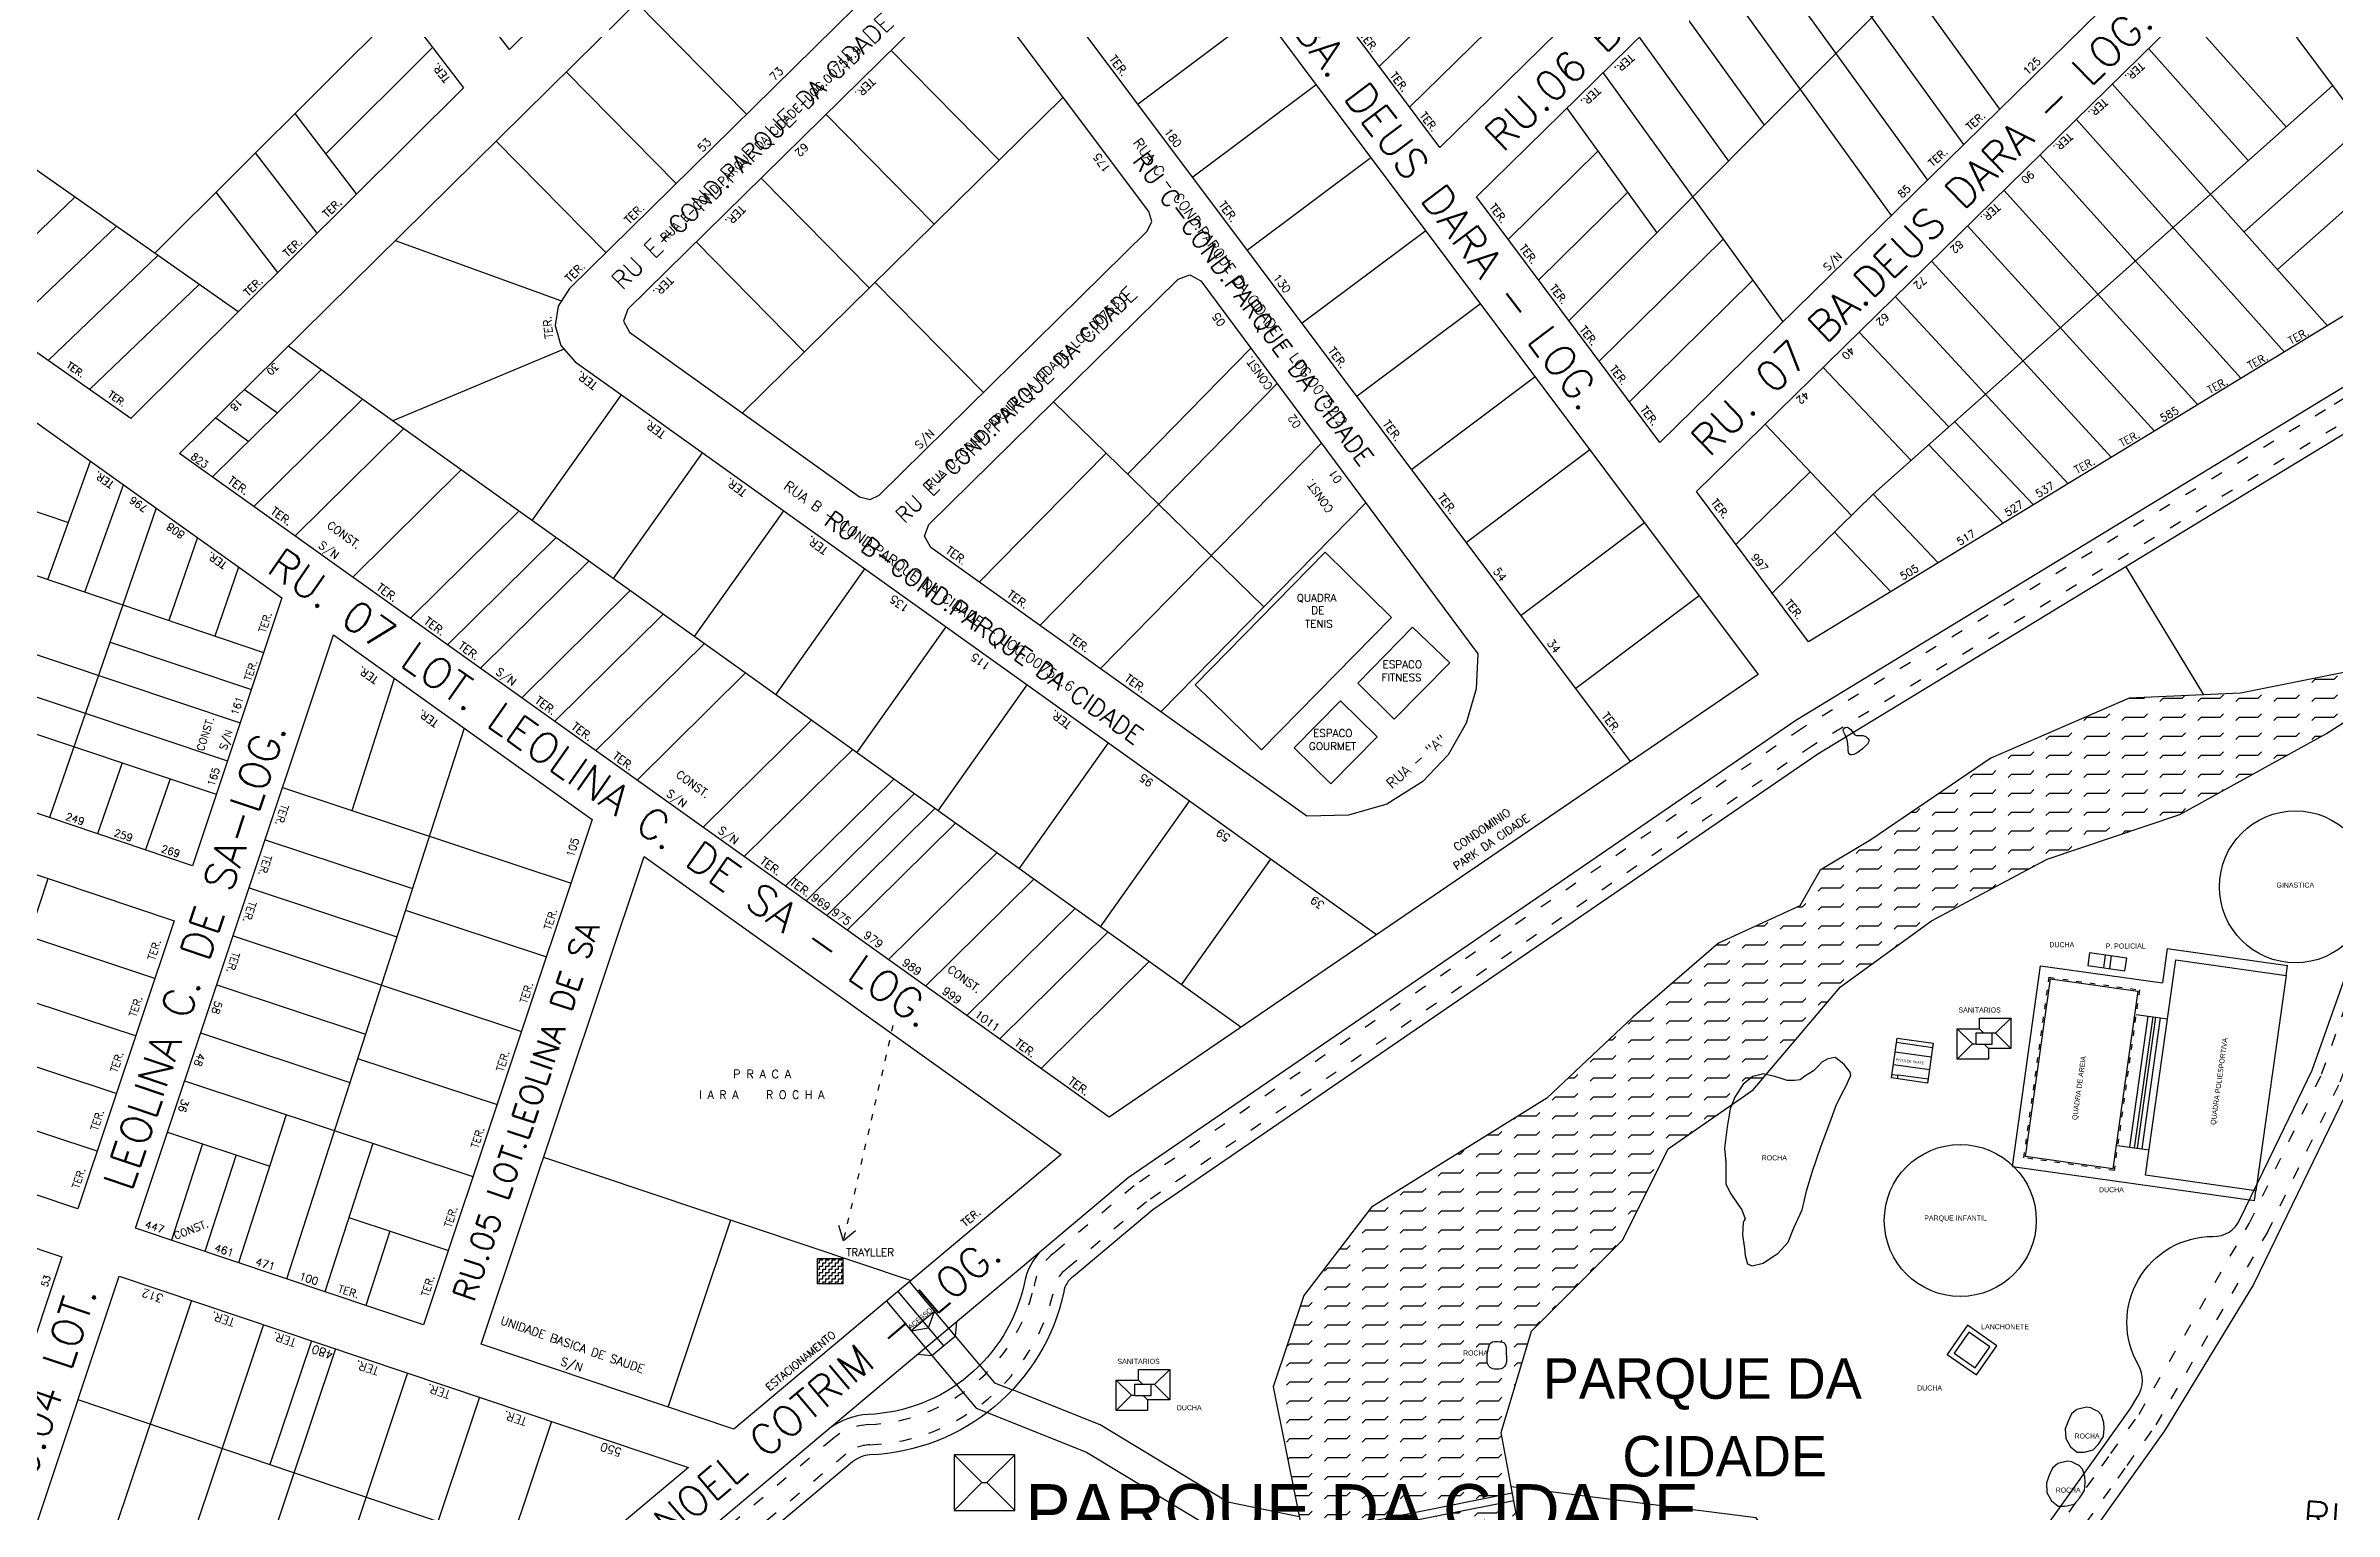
# Model space of a CAD drawing. Extents: x 714896 to 749292, y 8417558 to 8447149.
# Drawn here: x 740987.2 to 741439.1, y 8426261.6 to 8426551 of the extents above; entities that cross this region are included whole.
import ezdxf
from ezdxf.enums import TextEntityAlignment as Align

# ---------------------------------------------------------------- set-up
doc = ezdxf.new("R2010")
doc.units = 0
doc.header["$MEASUREMENT"] = 0
doc.linetypes.add('ACAD_ISO03W100', pattern=[30, 12, -18])
for name, color, linetype in [('LOTE', 7, 'CONTINUOUS'), ('NUM-PORTA', 7, 'CONTINUOUS'), ('QUADRA', 6, 'CONTINUOUS'), ('REFERENCIA', 7, 'CONTINUOUS'), ('TEXTO', 7, 'CONTINUOUS'), ('TEXTODERUA', 3, 'CONTINUOUS')]:
    doc.layers.add(name, color=color, linetype=linetype)
doc.styles.add('ROMANS', font='ROMANS.SHX', dxfattribs={"height": 1.5})

msp = doc.modelspace()

# ---------------------------------------------------------------- hatches: boundary and pattern name
at = {"layer": 'LOTE', "linetype": 'CONTINUOUS'}
h = msp.add_hatch(dxfattribs=at)
h.set_pattern_fill('ZIGZAG', color=2, scale=5, style=0)
h.set_pattern_definition([(0, (0, 0), (0.625, 0.625), [0.625, -0.625]), (90, (0.625, 0), (-0.625, 0.625), [0.625, -0.625])])
h.paths.add_polyline_path([(741139.56, 8426306.48), (741144.56, 8426306.48), (741144.56, 8426311.48), (741139.56, 8426311.48)])
at = {"layer": 'REFERENCIA'}
h = msp.add_hatch(dxfattribs=at)
h.set_pattern_fill('FLEX', color=4, scale=15, style=0)
h.set_pattern_definition([(0, (741225.3308, 8426253.4105), (0, 3.75), [3.75, -3.75]), (45, (741229.0808, 8426253.4105), (2e-16, 3.75), [0.9375, -3.4283, 0.9375, -5.3033])])
h.paths.add_polyline_path([(741324.36, 8426344.82), (741341.59, 8426365.16), (741359.59, 8426378.16), (741382.39, 8426390.35), (741408.59, 8426399.16), (741437.59, 8426415.16), (741449.79, 8426423.03), (741445.59, 8426428.16), (741420.59, 8426423.16), (741413.28, 8426422.82), (741398.59, 8426422.16), (741371.26, 8426410.32), (741347.59, 8426394.16), (741337.59, 8426388.16), (741333.59, 8426381.16), (741317.48, 8426373.74), (741300.59, 8426359.16), (741283.59, 8426343.16), (741248.97, 8426321.64), (741235.59, 8426304.16), (741229.59, 8426286.16), (741235.44, 8426256.87), (741276.79, 8426265.13), (741274.59, 8426277.16), (741280.59, 8426297.16), (741298.59, 8426315.16), (741307.59, 8426333.16)])
edge = h.paths.add_edge_path(flags=16)
edge.add_spline(control_points=[(741272.2, 8426294.3), (741272.06, 8426293.74), (741271.71, 8426292.37), (741271.79, 8426289.96), (741273.78, 8426289.47), (741275.44, 8426289.89), (741275.74, 8426291.57), (741275.48, 8426292.97), (741275.72, 8426294.36), (741274.91, 8426295.03), (741273.93, 8426295.08), (741272.68, 8426295.27), (741272.3, 8426294.5), (741272.2, 8426294.3)], knot_values=[0, 0, 0, 0, 1.798503, 4.400336, 5.702947, 7.429406, 8.822383, 10.226846, 11.898987, 12.511982, 13.094569, 14.863575, 15.516089, 15.516089, 15.516089, 15.516089], degree=3, periodic=0)
h.paths.add_polyline_path([(741266.55, 8426292.73), (741271.01, 8426292.73), (741271.01, 8426294.23), (741266.55, 8426294.23)], flags=24)
h = msp.add_hatch(dxfattribs=at)
h.set_pattern_fill('FLEX', color=4, scale=15, style=0)
h.paths.add_polyline_path([(741258.17, 8426200.59), (741267.16, 8426197.61), (741270.05, 8426213.98), (741265.05, 8426213.85), (741279.59, 8426250.16), (741277.09, 8426263.66), (741235.73, 8426255.4), (741236.64, 8426250.83), (741235.59, 8426248.16), (741196.27, 8426213.31), (741182.59, 8426211.16), (741160.59, 8426210.16), (741143.33, 8426205.36), (741134.59, 8426195.16), (741127.59, 8426182.16), (741115.39, 8426174.14), (741113.44, 8426169.44), (741113.12, 8426168.67), (741109.59, 8426160.16), (741114.58, 8426152.85), (741118.36, 8426157.35), (741124.66, 8426157.94), (741129.43, 8426153.78), (741129.81, 8426147.76), (741138.59, 8426147.16), (741151.59, 8426153.16), (741178.59, 8426161.16), (741211.59, 8426174.16), (741234.23, 8426172.51)])

# ---------------------------------------------------------------- linework, layer by layer
at = {"layer": 'LOTE', "color": 7}
for p, q in [((741287.97, 8426496.68, 529.18), (741394.12, 8426602.95, 529.18)), ((741337.52, 8426587.68, 529.18), (741373.02, 8426538.46, 529.18)), ((741330.38, 8426580.68, 529.18), (741365.88, 8426531.46, 529.18)), ((741323.24, 8426573.68, 529.18), (741358.74, 8426524.46, 529.18)), ((741271.27, 8426567.14, 520.24), (741250.49, 8426546.9, 520.58)), ((741316.1, 8426566.68, 529.18), (741351.6, 8426517.45, 529.18)), ((741277.97, 8426559.82, 520.23), (741256.47, 8426538.88, 520.58)), ((741308.96, 8426559.68, 529.18), (741326.54, 8426535.3, 529.18)), ((741409.53, 8426557.47, 515.27), (741429.58, 8426534.94, 515.27)), ((741301.82, 8426552.67, 529.18), (741319.46, 8426528.21, 529.18)), ((741402.39, 8426550.46, 515.27), (741422.12, 8426528.31, 515.27)), ((741294.68, 8426545.67, 529.18), (741330.18, 8426496.45, 529.18)), ((741348.06, 8426462.44, 524.33), (741438.78, 8426543.12, 515.27)), ((741395.25, 8426543.46, 515.27), (741437.78, 8426495.7, 515.27)), ((741287.54, 8426538.67, 529.18), (741305.31, 8426514.04, 529.18)), ((741388.11, 8426536.46, 515.27), (741429.24, 8426490.5, 515.27)), ((741421.28, 8426514.23, 517.61), (741444.76, 8426535.11, 515.27)), ((741276, 8426512.71, 529.18), (741293.69, 8426530.15, 524.58)), ((741380.97, 8426529.46, 515.27), (741420.7, 8426485.29, 515.27)), ((741427.91, 8426506.79, 517.55), (741450.74, 8426527.1, 515.27)), ((741281.98, 8426504.7, 529.18), (741299.55, 8426522.02, 524.61)), ((741373.84, 8426522.46, 515.27), (741412.16, 8426480.09, 515.27)), ((741366.7, 8426515.45, 515.27), (741403.62, 8426474.89, 515.27)), ((741293.95, 8426488.67, 529.18), (741318.4, 8426512.79, 522.82)), ((741359.56, 8426508.45, 515.27), (741395.08, 8426469.69, 515.27)), ((741299.93, 8426480.65, 529.18), (741324.26, 8426504.66, 522.85)), ((741352.42, 8426501.45, 515.27), (741386.53, 8426464.48, 515.27)), ((741345.28, 8426494.45, 515.27), (741363.01, 8426475.73, 515.27)), ((741338.14, 8426487.44, 515.27), (741355.54, 8426469.08, 515.27)), ((741326.72, 8426476.24, 515.27), (741343.78, 8426458.24, 515.27)), ((741364.14, 8426476.74, 515.27), (741379.7, 8426460.32, 515.27)), ((741359.03, 8426472.19, 515.27), (741373.72, 8426456.68, 515.27)), ((740987.61, 8426445.55, 1039.27), (740996.02, 8426468.92, 1041.17)), ((741320.94, 8426452.5, 515.27), (741335.6, 8426466.87, 521.92)), ((740977.51, 8426461.61, 1037.99), (740991.67, 8426456.83, 1038.76)), ((740994.9, 8426443.08, 1039.44), (741002.53, 8426464.28, 1041.17)), ((741328.12, 8426442.89, 515.27), (741348.06, 8426462.44, 524.33)), ((741348.06, 8426462.44, 515.27), (741360.91, 8426448.88, 515.27)), ((741009, 8426459.66, 1041.12), (740987.94, 8426398.56, 1037.86)), ((741017.14, 8426453.85, 1041.12), (741011.5, 8426437.48, 1040.25)), ((741340.38, 8426454.91, 515.27), (741351.52, 8426443.16, 515.27)), ((740973.67, 8426450.24, 1037.99), (741030.22, 8426431.16, 1041.05)), ((741025.28, 8426448.04, 1041.12), (741020.58, 8426434.41, 1040.39)), ((740968.94, 8426436.22, 1037.99), (741025.57, 8426417.24, 1041.05)), ((740999.89, 8426433.23, 1039.54), (741027.79, 8426423.88, 1041.05)), ((740966.4, 8426428.71, 1037.99), (741023.07, 8426409.75, 1041.05)), ((741047.68, 8426399.95, 520.73), (741056.04, 8426426.07, 520.73)), ((740964.16, 8426422.08, 1037.99), (741020.87, 8426403.16, 1041.05)), ((741069.81, 8426416.24, 520.73), (741034.74, 8426307.44, 520.73)), ((741002.25, 8426409.37, 1038.61), (740997.42, 8426395.37, 1037.86)), ((741011.73, 8426406.21, 1038.61), (741006.89, 8426392.17, 1037.86)), ((741033.97, 8426404.5, 520.73), (741090.91, 8426385.61, 520.73)), ((741030.52, 8426394.19, 520.73), (741059.59, 8426384.54, 520.73)), ((740968.87, 8426329.57, 1046.23), (740987.67, 8426386.54, 1039.35)), ((741027.35, 8426384.71, 520.73), (741056.52, 8426375.03, 520.73)), ((741058.22, 8426380.3, 520.73), (741086.05, 8426371.05, 520.73)), ((741008.73, 8426366.81, 517.91), (740983.87, 8426375.05, 521.78)), ((741024.19, 8426375.22, 520.73), (741081.12, 8426356.29, 520.73)), ((741020.95, 8426365.52, 520.73), (741050.32, 8426355.77, 520.73)), ((741004.92, 8426355.43, 517.91), (740980.13, 8426363.65, 521.77)), ((741364.64, 8426356.87, 42.07), (741367.64, 8426353.87, 42.07)), ((741369.03, 8426356.87, 42.07), (741369.83, 8426356.07, 42.07)), ((741375.21, 8426358.97, 42.07), (741372.21, 8426355.97, 42.07)), ((741001.12, 8426344.05, 517.91), (740976.33, 8426352.27, 521.77)), ((741017.78, 8426356.04, 520.73), (741047.25, 8426346.25, 520.73)), ((741352.39, 8426352.3), (741359.52, 8426351.3)), ((741352.65, 8426354.19), (741359.78, 8426353.19)), ((741364.64, 8426350.87, 42.07), (741367.64, 8426353.87, 42.07)), ((741367.64, 8426353.87, 42.07), (741368.36, 8426353.87, 42.07)), ((741370.83, 8426352.97, 42.07), (741370.03, 8426353.77, 42.07)), ((741372.21, 8426355.97, 42.07), (741371.5, 8426355.97, 42.07)), ((741375.21, 8426352.97, 42.07), (741372.21, 8426355.97, 42.07)), ((741048.78, 8426351.01, 520.73), (741076.31, 8426341.88, 520.73)), ((741351.76, 8426347.85), (741352.95, 8426347.68)), ((741352.04, 8426349.83), (741359.17, 8426348.83)), ((741352.85, 8426346.98), (741352.96, 8426347.77)), ((741352.96, 8426347.77), (741358.9, 8426346.94)), ((741014.61, 8426346.55, 520.73), (741071.55, 8426327.65, 520.73)), ((740997.32, 8426332.67, 517.91), (740972.53, 8426340.89, 521.77)), ((741034.69, 8426339.88, 520.73), (741025.26, 8426310.63, 520.73)), ((741011.23, 8426336.44, 520.73), (741031.42, 8426329.73, 520.73)), ((741018.13, 8426334.14, 520.73), (741011.99, 8426315.08, 520.73)), ((741051.77, 8426334.22, 520.73), (741042.32, 8426304.9, 520.73)), ((741024.77, 8426331.94, 520.73), (741018.62, 8426312.86, 520.73)), ((741047.06, 8426319.61, 520.73), (741066.69, 8426313.09, 520.73)), ((741055.15, 8426316.92, 520.73), (741050.4, 8426302.18, 520.73)), ((741015.94, 8426303.21, 515.06), (740999.57, 8426254.2, 515.06)), ((741030.16, 8426298.43, 515.06), (741013.8, 8426249.45, 515.06)), ((741044.38, 8426293.65, 515.06), (741028.03, 8426244.7, 515.06)), ((741039.64, 8426295.25, 515.06), (741031.47, 8426270.78, 515.06)), ((741058.6, 8426288.88, 515.06), (741042.26, 8426239.95, 515.06)), ((741209.13, 8426289.59, 42.07), (741206.13, 8426286.59, 42.07)), ((741072.82, 8426284.1, 515.06), (741056.49, 8426235.2, 515.06)), ((741198.56, 8426287.49, 42.07), (741201.56, 8426284.49, 42.07)), ((741198.56, 8426281.49, 42.07), (741201.56, 8426284.49, 42.07)), ((741201.56, 8426284.49, 42.07), (741202.27, 8426284.49, 42.07)), ((741202.94, 8426287.49, 42.07), (741203.74, 8426286.69, 42.07)), ((741204.74, 8426283.59, 42.07), (741203.94, 8426284.39, 42.07)), ((741206.13, 8426286.59, 42.07), (741205.41, 8426286.59, 42.07)), ((741209.13, 8426283.59, 42.07), (741206.13, 8426286.59, 42.07)), ((741090.83, 8426250.7, 515.06), (740993.58, 8426283.61, 515.06)), ((741087.04, 8426279.33, 515.06), (741078.84, 8426254.76, 515.06)), ((741166.55, 8426272.74, 42.07), (741172.05, 8426267.24, 42.07)), ((741178.55, 8426272.74, 42.07), (741173.05, 8426267.24, 42.07)), ((741166.55, 8426261.74, 42.07), (741172.05, 8426267.24, 42.07)), ((741172.05, 8426267.24, 42.07), (741173.05, 8426267.24, 42.07)), ((741178.55, 8426261.74, 42.07), (741173.05, 8426267.24, 42.07))]:
    msp.add_line(p, q, dxfattribs=at)
at = {"layer": 'LOTE', "color": 7, "linetype": 'CONTINUOUS'}
for p, q in [((741103.86, 8426559.54), (741125.56, 8426537.49)), ((741227.27, 8426557.68), (741202.9, 8426539.42)), ((741175.48, 8426528.38, -0.49), (741154.09, 8426550.11)), ((741089.98, 8426545.84), (741111.67, 8426523.8)), ((741238.07, 8426543.26), (741213.71, 8426525)), ((741124.78, 8426478.47), (741188.12, 8426540.81)), ((741162.65, 8426515.75, -0.49), (741141.26, 8426537.49)), ((741076.1, 8426532.14), (741097.78, 8426510.12)), ((741248.88, 8426528.85), (741224.51, 8426510.59)), ((741149.83, 8426503.12, -0.49), (741128.43, 8426524.86)), ((741259.68, 8426514.43), (741235.31, 8426496.17)), ((741056.22, 8426512.51), (741088.83, 8426500.66)), ((741137, 8426490.5, -0.49), (741115.6, 8426512.23)), ((741172.34, 8426482.48, -0.49), (741150.94, 8426504.22, -0.49)), ((741270.49, 8426500.01), (741246.12, 8426481.75)), ((741223.19, 8426357.15), (741035.08, 8426491.64)), ((741089.37, 8426491), (741055.71, 8426476.89)), ((741200.8, 8426466.41), (741225.17, 8426491.26)), ((741183.49, 8426436.51), (741230.35, 8426484.29)), ((741281.29, 8426485.59), (741256.92, 8426467.33)), ((741083.24, 8426457.21), (741100.85, 8426482.05)), ((741186.19, 8426480.68), (741227.69, 8426440.15)), ((741099.27, 8426445.75), (741116.88, 8426470.59)), ((741171.54, 8426445.04), (741196.56, 8426470.55)), ((741292.1, 8426471.17), (741267.73, 8426452.91)), ((741207.39, 8426419.45), (741247.86, 8426460.72)), ((741115.3, 8426434.29), (741132.91, 8426459.13)), ((741302.9, 8426456.75), (741278.53, 8426438.49)), ((741131.33, 8426422.83), (741148.94, 8426447.67)), ((741313.71, 8426442.33), (741289.34, 8426424.07)), ((741147.36, 8426411.36), (741164.97, 8426436.21)), ((741163.39, 8426399.9), (741180.99, 8426424.75)), ((741179.42, 8426388.44), (741197.02, 8426413.29)), ((741195.45, 8426376.98), (741213.05, 8426401.83)), ((741211.48, 8426365.52), (741229.08, 8426390.37)), ((741393.86, 8426371.4, 513.36), (741393.52, 8426368.92, 513.36)), ((741395.05, 8426371.23, 513.36), (741394.7, 8426368.76, 513.36)), ((741406.12, 8426372.71, 513.36), (741405.17, 8426365.91, 513.36)), ((741406.12, 8426372.71, 513.36), (741429.89, 8426369.37, 513.36)), ((741375.54, 8426329.68, 513.36), (741381.1, 8426369.29, 513.36)), ((741381.1, 8426369.29, 513.36), (741405.17, 8426365.91, 513.36)), ((741429.61, 8426367.39, 513.36), (741429.89, 8426369.37, 513.36)), ((741398.74, 8426333.49, 513.36), (741402.37, 8426359.33, 513.36)), ((741399.68, 8426333.35, 513.36), (741403.32, 8426359.2, 513.36)), ((741399.95, 8426359.67, 513.36), (741406.19, 8426358.8, 513.36)), ((741400.23, 8426333.28, 513.36), (741403.86, 8426359.12, 513.36)), ((741401.17, 8426333.15, 513.36), (741404.8, 8426358.99, 513.36)), ((741396.32, 8426333.83, 513.36), (741402.56, 8426332.95, 513.36)), ((741375.54, 8426329.68, 513.36), (741423.37, 8426322.96, 513.36)), ((741423.37, 8426322.96, 513.36), (741423.64, 8426324.86, 513.36)), ((741166.78, 8426296.18), (741174.53, 8426286.95)), ((741162.18, 8426292.32), (741170.91, 8426281.93)), ((741174.53, 8426286.95), (741178.06, 8426285.54)), ((741170.91, 8426281.93), (741173.1, 8426281.06)), ((741276.79, 8426265.13, 513.29), (741235.44, 8426256.87, 513.29)), ((741277.09, 8426263.66, 513.29), (741235.73, 8426255.4, 513.29))]:
    msp.add_line(p, q, dxfattribs=at)
for points in [[(741300.14, 8426409.65), (741177.43, 8426573.41), (741174.39, 8426576.04), (741170.56, 8426577.19), (741166.58, 8426576.66), (741163.25, 8426574.61), (741090.6, 8426503.06), (741088.35, 8426499.58), (741087.78, 8426495.71), (741088.9, 8426491.79), (741091.74, 8426488.56), (741100.85, 8426482.05), (741249.97, 8426375.44)], [(741195.44, 8426427.98), (741239.1, 8426472.5)], [(741397.91, 8426448.06), (741413.28, 8426422.82)], [(741234.72, 8426260.46), (741234.72, 8426260.46), (741220.62, 8426263.35), (741195.4, 8426278.65), (741178.06, 8426285.54)], [(741173.1, 8426281.06), (741173.1, 8426281.06), (741192.72, 8426273.26), (741218.4, 8426257.68), (741236, 8426254.08)], [(741353.57, 8426233.19), (741353.57, 8426233.19), (741342.87, 8426236), (741324.94, 8426260.27), (741276.59, 8426266.37)]]:
    msp.add_lwpolyline(points, dxfattribs=at)
for points in [[(741151.76, 8426462.23), (741204.7, 8426514.34), (741205.59, 8426516.25), (741205, 8426518.28), (741171.72, 8426562.69), (741169.51, 8426563.89), (741167.21, 8426563.03), (741102.13, 8426498.98), (741101.25, 8426496.6), (741102.49, 8426494.4), (741147.91, 8426461.93), (741149.97, 8426461.38), (741151.76, 8426462.23)], [(741236.24, 8426398.85), (741161.95, 8426451.89), (741160.7, 8426454.12), (741161.59, 8426456.47), (741210.78, 8426504.89), (741213.09, 8426505.74), (741215.29, 8426504.55), (741270.01, 8426430.92), (741269.66, 8426424), (741267.7, 8426417.22), (741264.12, 8426410.93), (741259.14, 8426405.66), (741252.03, 8426401.24), (741244.41, 8426399.01), (741236.24, 8426398.85)], [(741383.06, 8426366.69), (741400.29, 8426364.27), (741395.37, 8426329.21), (741378.14, 8426331.64)], [(741351.66, 8426347.15), (741352.76, 8426354.98), (741359.89, 8426353.98), (741358.79, 8426346.14)]]:
    msp.add_lwpolyline(points, close=True, dxfattribs=at)
at = {"layer": 'LOTE', "color": 7, "linetype": 'CONTINUOUS', "flags": 128}
for points in [[(741025.19, 8426498.43), (740943.86, 8426555.58)], [(741057.5, 8426558.57), (741008.71, 8426510.01)], [(741063.58, 8426550.64), (741042.49, 8426529.64)], [(741048.58, 8426521.71), (741036.41, 8426537.58)], [(741040.78, 8426513.95), (741028.61, 8426529.82)], [(740992.95, 8426521.08), (740971.28, 8426500.34)], [(741032.99, 8426506.19), (741020.82, 8426522.06)], [(741001.13, 8426515.33), (740979.46, 8426494.59)], [(741009.32, 8426509.58), (740987.65, 8426488.84)], [(741017.5, 8426503.83), (740995.83, 8426483.09)], [(741020.14, 8426465.82), (741041.58, 8426486.99)], [(741026.44, 8426483.12), (741032.95, 8426478.47)], [(741028.28, 8426460.01), (741049.71, 8426481.17)], [(741020.75, 8426477.5), (741027.26, 8426472.85)], [(741036.42, 8426454.2), (741057.85, 8426475.36)], [(741047.81, 8426446.07), (741069.23, 8426467.21)], [(741059.21, 8426437.93), (741080.62, 8426459.08)], [(741066.53, 8426432.7), (741087.95, 8426453.85)], [(741073.04, 8426428.05), (741094.46, 8426449.2)], [(741081.18, 8426422.24), (741102.6, 8426443.39)], [(741087.69, 8426417.59), (741109.11, 8426438.74)], [(741095.83, 8426411.78), (741117.25, 8426432.93)], [(741103.97, 8426405.97), (741125.39, 8426427.12)], [(741116.99, 8426396.68), (741138.41, 8426417.82)], [(741125.13, 8426390.87), (741146.49, 8426411.96)], [(741133.27, 8426385.06), (741154.63, 8426406.15)], [(741137.34, 8426382.15), (741158.7, 8426403.24)], [(741141.41, 8426379.24), (741162.77, 8426400.34)], [(741145.47, 8426376.34), (741166.84, 8426397.43)], [(741153.61, 8426370.53), (741174.98, 8426391.62)], [(741160.94, 8426365.3), (741182.3, 8426386.39)], [(741169.08, 8426359.49), (741190.43, 8426380.57)], [(741175.59, 8426354.84), (741196.94, 8426375.92)], [(741183.73, 8426349.03), (741205.08, 8426370.11)]]:
    msp.add_lwpolyline(points, dxfattribs=at)
at = {"layer": 'LOTE', "color": 7, "linetype": 'CONTINUOUS'}
for points in [[(741378.05, 8426252.69), (741391.55, 8426271.62), (741393.32, 8426274.11), (741398.87, 8426281.88), (741400.33, 8426284.29, 0.273685), (741400.41, 8426290.4, -0.576574), (741415.14, 8426315.85, 0.302564), (741420.48, 8426319.2), (741428.35, 8426335.46), (741434.75, 8426348.69), (741448.95, 8426388.8), (741457.06, 8426421.66), (741460.82, 8426440.57), (741468.43, 8426490), (741467.93, 8426490.68), (741337.12, 8426411.06), (741205.77, 8426321.08), (741190.12, 8426307.95, 0.21639), (741188.24, 8426304.93, -0.341686), (741149.95, 8426272.7, 0.159685), (741146.49, 8426271.31), (741037.3, 8426179.63, 0.587874)], [(741184.01, 8426313.26, 0.16193), (741180.38, 8426306.39, -0.340226), (741149.58, 8426280.69, 0.153294), (741141.84, 8426277.84)]]:
    msp.add_lwpolyline(points, format="xyb", dxfattribs=at)
at = {"layer": 'LOTE', "color": 7, "linetype": 'ACAD_ISO03W100', "ltscale": 0.2}
for points in [[(741383.1, 8426249.45), (741396.43, 8426268.14), (741398.21, 8426270.63), (741403.9, 8426278.61), (741425.83, 8426316.49), (741433.75, 8426332.85), (741440.29, 8426346.38), (741454.71, 8426387.07), (741462.91, 8426420.36), (741466.73, 8426439.53), (741470.13, 8426461.63), (741471.1, 8426467.94, 0.637577), (741446.26, 8426484.51), (741437.39, 8426479.11), (741333.87, 8426416.1), (741202.14, 8426325.87), (741186.45, 8426312.7, 0.198013), (741182.34, 8426306.01, -0.340604), (741149.67, 8426278.69, 0.165536), (741142.62, 8426275.9), (741043.98, 8426193.07, 0.587874)], [(741379.75, 8426251.63), (741393.18, 8426270.46), (741394.95, 8426272.95), (741400.54, 8426280.78), (741422.29, 8426318.37), (741430.15, 8426334.59), (741436.6, 8426347.92), (741450.87, 8426388.22), (741459.01, 8426421.23), (741462.79, 8426440.22), (741466.18, 8426462.24), (741467.15, 8426468.55, 0.637577), (741448.34, 8426481.1), (741439.47, 8426475.69), (741336.04, 8426412.74), (741204.56, 8426322.68), (741188.91, 8426309.54, 0.207229), (741186.27, 8426305.28, -0.341387), (741149.85, 8426274.7, 0.165679), (741145.2, 8426272.84), (741046.55, 8426190.01, 0.587874)]]:
    msp.add_lwpolyline(points, format="xyb", dxfattribs=at)
at = {"layer": 'LOTE', "color": 7, "linetype": 'CONTINUOUS', "elevation": 513.36}
msp.add_lwpolyline([(741398.12, 8426370.8), (741390.79, 8426371.83), (741390.45, 8426369.35), (741397.77, 8426368.32), (741398.12, 8426370.8)], dxfattribs=at)
at = {"layer": 'LOTE', "color": 7, "ltscale": 0.09, "elevation": 513.36}
msp.add_lwpolyline([(741407.82, 8426370.45), (741429.61, 8426367.39), (741423.64, 8426324.86), (741401.85, 8426327.92)], close=True, dxfattribs=at)
at = {"layer": 'LOTE', "color": 7, "linetype": 'ACAD_ISO03W100', "ltscale": 0.09}
msp.add_lwpolyline([(741382.8, 8426367.03), (741400.63, 8426364.53), (741395.62, 8426328.88), (741377.8, 8426331.38)], close=True, dxfattribs=at)
at = {"layer": 'LOTE', "color": 7, "linetype": 'ACAD_ISO03W100', "ltscale": 0.1, "flags": 128}
msp.add_lwpolyline([(741154.48, 8426357.53), (741144.69, 8426315)], dxfattribs=at)
at = {"layer": 'LOTE', "color": 7, "linetype": 'CONTINUOUS'}
for points, elevation in [([(741369.03, 8426356.87), (741369.03, 8426358.97), (741375.21, 8426358.97), (741375.21, 8426352.97), (741370.83, 8426352.97), (741370.83, 8426350.87), (741364.64, 8426350.87), (741364.64, 8426356.87)], 42.07), ([(741362.67, 8426292.52), (741368.46, 8426288.49), (741372.49, 8426294.27), (741366.7, 8426298.3)], 513.36), ([(741364.06, 8426292.77), (741368.21, 8426289.88), (741371.09, 8426294.03), (741366.95, 8426296.91)], 513.36)]:
    msp.add_lwpolyline(points, close=True, dxfattribs=dict(at, elevation=elevation))
at = {"layer": 'LOTE', "color": 7}
for points, elevation in [([(741371.5, 8426356.07), (741371.5, 8426353.77), (741368.36, 8426353.77), (741368.36, 8426356.07)], 42.07), ([(741139.56, 8426311.48), (741144.56, 8426311.48), (741144.56, 8426306.48), (741139.56, 8426306.48), (741139.56, 8426311.48)], 515.06), ([(741202.94, 8426287.49), (741202.94, 8426289.59), (741209.13, 8426289.59), (741209.13, 8426283.59), (741204.74, 8426283.59), (741204.74, 8426281.49), (741198.56, 8426281.49), (741198.56, 8426287.49)], 42.07), ([(741205.41, 8426286.69), (741205.41, 8426284.39), (741202.27, 8426284.39), (741202.27, 8426286.69)], 42.07), ([(741166.55, 8426261.74), (741178.55, 8426261.74), (741178.55, 8426272.74), (741166.55, 8426272.74)], 42.07)]:
    msp.add_lwpolyline(points, close=True, dxfattribs=dict(at, elevation=elevation))
at = {"layer": 'LOTE', "color": 7, "elevation": 515.06, "flags": 128}
for points in [[(741085.5, 8426331.53), (741158.07, 8426307.16)], [(741110.12, 8426282.12), (741122.47, 8426319.11)]]:
    msp.add_lwpolyline(points, dxfattribs=at)
at = {"layer": 'LOTE', "color": 7, "flags": 128}
for points in [[(741144.69, 8426315), (741143.81, 8426317.98)], [(741147.11, 8426316.94), (741144.69, 8426315)]]:
    msp.add_lwpolyline(points, dxfattribs=at)
at = {"layer": 'LOTE', "color": 7, "linetype": 'CONTINUOUS'}
for centre in [(741431.43, 8426384.88), (741365.24, 8426319)]:
    msp.add_circle(centre, 15, dxfattribs=at)
at = {"layer": 'QUADRA', "color": 6}
for points, elevation in [([(741041.86, 8426598.29), (741131.05, 8426686.34), (741167.45, 8426637.77), (741078.74, 8426550.21), (741041.86, 8426598.29)], 524.55), ([(741226.24, 8426579.39), (741333.32, 8426684.42), (741369.53, 8426635.9), (741262.45, 8426530.87), (741226.24, 8426579.39)], 520.58), ([(741269.7, 8426521.16), (741376.78, 8426626.19), (741412.99, 8426577.67), (741305.91, 8426472.64), (741269.7, 8426521.16)], 529.18), ([(741313.15, 8426462.94), (741420.24, 8426567.97), (741462.8, 8426510.94), (741335.29, 8426433.27), (741313.15, 8426462.94)], 515.27), ([(741016.15, 8426389.05), (740959.46, 8426408.16), (740983.1, 8426478.15), (741033.82, 8426441.94), (741016.15, 8426389.05)], 519.6), ([(741044.04, 8426434.65), (741095.11, 8426398.18), (741061.77, 8426298.36), (741004.89, 8426317.47), (741044.04, 8426434.65)], 520.73), ([(740993.52, 8426321.29), (740869.06, 8426363.09), (740888.33, 8426419.91), (741012.53, 8426378.2), (740993.52, 8426321.29)], 517.91), ([(741187.72, 8426332.06), (741123.07, 8426277.77), (741073.15, 8426294.54), (741105.33, 8426390.88), (741187.72, 8426332.06)], 515.06), ([(740973.96, 8426262.74), (740849.15, 8426304.39), (740865.85, 8426353.62), (740990.35, 8426311.8), (740973.96, 8426262.74)], 518.12), ([(741114.1, 8426270.24), (741067.85, 8426231.41), (740985.34, 8426258.94), (741001.72, 8426307.98), (741114.1, 8426270.24)], 515.06)]:
    msp.add_lwpolyline(points, close=True, dxfattribs=dict(at, elevation=elevation))
msp.add_lwpolyline([(740970.47, 8426672.04), (741069.67, 8426542.7), (741004.01, 8426477.34), (740867.9, 8426572.98), (740970.47, 8426672.04)], close=True, dxfattribs=at)
at = {"layer": 'QUADRA', "color": 6, "linetype": 'CONTINUOUS'}
msp.add_lwpolyline([(741197.19, 8426339.41), (741013.63, 8426470.47), (741174, 8426628.78), (741325.32, 8426426.82), (741197.19, 8426339.41)], close=True, dxfattribs=at)
at = {"layer": 'QUADRA'}
msp.add_lwpolyline([(741268.5, 8426092.07), (741018.4, 8426174.21), (741155.52, 8426289.34), (741178.87, 8426308.95), (741200.93, 8426327.46), (741285.38, 8426385.31), (741332.78, 8426417.78), (741437.03, 8426481.23), (741469.98, 8426501.29), (741476.85, 8426492.1), (741468.7, 8426439.18), (741464.87, 8426419.92), (741456.63, 8426386.5), (741442.14, 8426345.6), (741429.71, 8426319.91), (741423.16, 8426306.38), (741405.55, 8426277.47), (741386.92, 8426251.35), (741376.21, 8426236.83), (741341.92, 8426191.32), (741306.44, 8426144.01), (741268.5, 8426092.07)], close=True, dxfattribs=at)
at = {"layer": 'REFERENCIA'}
for p, q in [((741246.26, 8426425.1), (741253.49, 8426418.01)), ((741242.85, 8426421.63), (741250.09, 8426414.53))]:
    msp.add_line(p, q, dxfattribs=at)
at = {"layer": 'REFERENCIA', "linetype": 'CONTINUOUS'}
for p, q in [((741157.78, 8426306.9), (741166.78, 8426296.18)), ((741153.18, 8426303.04), (741162.18, 8426292.32)), ((741155.48, 8426304.97, 515.04), (741164.48, 8426294.25, 515.04)), ((741167.03, 8426299, 515.04), (741166.78, 8426296.18, 515.04)), ((741162.18, 8426292.32, 515.04), (741166.78, 8426296.18, 515.04)), ((741159.37, 8426292.57, 515.04), (741162.18, 8426292.32, 515.04))]:
    msp.add_line(p, q, dxfattribs=at)
at = {"layer": 'REFERENCIA'}
msp.add_lwpolyline([(741214.16, 8426424.77), (741227.27, 8426411.91), (741252.95, 8426438.09), (741239.83, 8426450.95)], close=True, dxfattribs=at)
for points in [[(741253.49, 8426418.01), (741264.43, 8426429.15), (741257.09, 8426436.15), (741246.26, 8426425.1)], [(741242.85, 8426421.63), (741233.71, 8426412.31), (741240.95, 8426405.21), (741250.09, 8426414.53)]]:
    msp.add_lwpolyline(points, dxfattribs=at)
at = {"layer": 'REFERENCIA', "linetype": 'CONTINUOUS'}
for points, elevation in [([(741445.59, 8426428.16), (741420.59, 8426423.16), (741398.59, 8426422.16), (741371.26, 8426410.32), (741347.59, 8426394.16), (741337.59, 8426388.16), (741333.59, 8426381.16), (741317.48, 8426373.74), (741300.59, 8426359.16), (741283.59, 8426343.16), (741248.97, 8426321.64), (741235.59, 8426304.16), (741229.59, 8426286.16), (741236.64, 8426250.83)], 513.29), ([(741279.59, 8426250.16), (741274.59, 8426277.16), (741280.59, 8426297.16), (741298.59, 8426315.16), (741307.59, 8426333.16), (741324.36, 8426344.82), (741341.59, 8426365.16), (741359.59, 8426378.16), (741382.39, 8426390.35), (741408.59, 8426399.16), (741437.59, 8426415.16), (741449.79, 8426423.03)], 513.29), ([(741343.51, 8426348.29), (741342.31, 8426349.77), (741341.33, 8426350.57), (741340.51, 8426351.18), (741339.12, 8426350.93), (741337.89, 8426350.24), (741337.17, 8426349.48), (741336.26, 8426348.54), (741334.55, 8426347.49), (741333.61, 8426346.8), (741332.49, 8426346.66), (741331.04, 8426346.62), (741330.06, 8426346.99), (741328.65, 8426347.42), (741327.7, 8426347.64), (741326.29, 8426347.93), (741325.31, 8426347.71), (741324.26, 8426347.42), (741322.38, 8426345.94), (741320.74, 8426343.35), (741319.79, 8426341.03), (741319.24, 8426337.48), (741318.69, 8426333.25), (741318.97, 8426330.52), (741318.97, 8426327.93), (741318.97, 8426326.15), (741319.92, 8426324.24), (741321.29, 8426322.19), (741322.11, 8426321.1), (741322.79, 8426319.33), (741322.38, 8426318.65), (741322.25, 8426316.19), (741322.66, 8426313.46), (741322.79, 8426312.1), (741323.2, 8426310.46), (741324.16, 8426310.05), (741326.35, 8426310.59), (741327.99, 8426311.69), (741329.21, 8426312.5), (741331.26, 8426314.69), (741332.36, 8426317.55), (741334, 8426321.1), (741334.95, 8426325.06), (741336.05, 8426328.74), (741337.69, 8426333.52), (741339.74, 8426338.98), (741340.69, 8426341.57), (741341.79, 8426343.89), (741342.84, 8426345.85), (741343.33, 8426346.97), (741343.61, 8426347.58), (741343.51, 8426348.3)], -0.03)]:
    msp.add_lwpolyline(points, dxfattribs=dict(at, elevation=elevation))
at = {"layer": 'REFERENCIA', "linetype": 'CONTINUOUS', "elevation": -0.03}
msp.add_lwpolyline([(741347.2, 8426413.58), (741346.92, 8426413.09), (741346.33, 8426412.53), (741345.87, 8426412.1), (741345.35, 8426411.65), (741344.87, 8426411.33), (741344.22, 8426411.04), (741343.84, 8426410.95), (741343.58, 8426410.95), (741343.24, 8426411.15), (741343.24, 8426411.15), (741343.09, 8426411.82), (741343.09, 8426412.32), (741343.07, 8426413.06), (741342.97, 8426413.68), (741342.78, 8426414.32), (741342.45, 8426415.06), (741342.19, 8426415.56), (741342.13, 8426415.89), (741342.28, 8426416.16), (741342.53, 8426416.34), (741342.9, 8426416.4), (741343.19, 8426416.3), (741343.61, 8426415.96), (741344.06, 8426415.39), (741344.43, 8426414.93), (741344.75, 8426414.79), (741345.09, 8426414.76), (741345.48, 8426414.76), (741346, 8426414.75), (741346.59, 8426414.58), (741347.02, 8426414.18), (741347.17, 8426413.89), (741347.2, 8426413.58)], close=True, dxfattribs=at)
at = {"layer": 'REFERENCIA', "linetype": 'CONTINUOUS'}
msp.add_lwpolyline([(741162.7, 8426301.04), (741158.1, 8426297.19), (741161.51, 8426297.79), (741162.7, 8426301.04)], dxfattribs=at)
at = {"layer": 'REFERENCIA'}
for points, elevation in [([(741390.19, 8426282.16), (741388.25, 8426281.67), (741387.2, 8426280.79), (741386.63, 8426279.49), (741385.98, 8426277.88), (741386.06, 8426275.94), (741387.03, 8426274.32), (741388.33, 8426273.27), (741389.7, 8426273.27), (741391.48, 8426273.68), (741392.53, 8426274.81), (741393.5, 8426276.34), (741393.67, 8426277.96), (741393.59, 8426279.09), (741393.1, 8426280.54), (741392.45, 8426281.27), (741391.73, 8426281.59), (741391, 8426282), (741390.19, 8426282.16)], -0.03), ([(741386.44, 8426271.48), (741384.5, 8426271), (741383.45, 8426270.11), (741382.88, 8426268.81), (741382.24, 8426267.2), (741382.32, 8426265.26), (741383.29, 8426263.64), (741384.58, 8426262.59), (741385.96, 8426262.59), (741387.74, 8426263), (741388.79, 8426264.13), (741389.76, 8426265.66), (741389.92, 8426267.28), (741389.84, 8426268.41), (741389.35, 8426269.86), (741388.71, 8426270.59), (741387.98, 8426270.91), (741387.25, 8426271.32), (741386.44, 8426271.48)], -516.48)]:
    msp.add_lwpolyline(points, dxfattribs=dict(at, elevation=elevation))
msp.add_spline([(741272.2, 8426294.3, -0.03), (741271.84, 8426292.54, -0.03), (741272.39, 8426289.99, -0.03), (741273.64, 8426289.61, -0.03), (741275.27, 8426290.19, -0.03), (741275.65, 8426291.52, -0.03), (741275.57, 8426292.93, -0.03), (741275.36, 8426294.59, -0.03), (741274.88, 8426294.97, -0.03), (741274.31, 8426295.06, -0.03), (741272.55, 8426294.85, -0.03), (741272.2, 8426294.3, -0.03)], degree=3, dxfattribs=at)

# ---------------------------------------------------------------- texts
at = {"layer": 'NUM-PORTA', "style": 'ROMANS'}
for s, height, rotation, p in [('73', 1.581, 45.0989, (741131.07, 8426543.89)), ('53', 1.581, 45.0989, (741116.86, 8426529.89)), ('180', 1.581, 307.2376, (741207.9, 8426533.95)), ('62', 1.581, 224.8424, (741136.91, 8426531.93)), ('175', 1.581, 124.9567, (741197.52, 8426526.63)), ('90', 1.5, 222.296, (741379.02, 8426526.41, 515.27)), ('82', 1.5, 222.296, (741365, 8426512.67, 515.27)), ('130', 1.581, 307.2376, (741229.45, 8426505.19)), ('72', 1.5, 222.296, (741357.76, 8426505.56, 515.27)), ('05', 1.581, 124.9567, (741220.24, 8426496.25)), ('62', 1.5, 222.296, (741350.37, 8426498.32, 515.27)), ('30', 1.4, 225.5165, (741032.38, 8426488.49)), ('40', 1.5, 222.296, (741343.6, 8426491.68, 515.27)), ('18', 1.4, 225.5165, (741025.19, 8426481.39)), ('02', 1.581, 124.9567, (741235.18, 8426476.15)), ('42', 1.5, 222.301, (741334.62, 8426482.89, 515.27)), ('585', 1.5, 29.8474, (741405.23, 8426476.61, 515.27)), ('S/N', 1.581, 44.8424, (741159.75, 8426471.2)), ('823', 1.4, 323.7584, (741015.72, 8426469.59)), ('01', 1.581, 124.9567, (741243.27, 8426465.27)), ('537', 1.5, 31.1657, (741380.67, 8426461.69, 515.27)), ('796', 1.466, 144.9411, (741007.46, 8426459.94, -1.93)), ('527', 1.5, 31.1657, (741374.57, 8426457.97, 515.27)), ('808', 1.466, 144.9411, (741014.8, 8426454.7, -1.93)), ('S/N', 1.581, 323.7584, (741040.88, 8426452.04)), ('517', 1.5, 31.1657, (741365.13, 8426452.23, 515.27)), ('54', 1.581, 307.2376, (741272.9, 8426447.19)), ('997', 1.5, 308.5982, (741323.82, 8426449.95, 515.27)), ('505', 1.5, 31.1657, (741353.91, 8426445.39, 515.27)), ('135', 1.581, 143.3937, (741157.85, 8426440.2)), ('34', 1.581, 307.2376, (741283.53, 8426433.01)), ('115', 1.581, 143.3937, (741173.88, 8426428.74)), ('S/N', 1.581, 323.7584, (741075.87, 8426427.05)), ('161', 1.463, 71.7519, (741025.11, 8426418.61, -1.85)), ('S/N', 1.463, 71.7519, (741022.82, 8426411.76, -1.85)), ('165', 1.463, 71.7519, (741020.43, 8426404.6, -1.85)), ('95', 1.581, 143.3937, (741206.05, 8426405.75)), ('S/N', 1.581, 323.7584, (741109.57, 8426402.99)), ('249', 1.464, 341.8224, (740990.98, 8426398.17)), ('259', 1.464, 341.8224, (741000.53, 8426394.95)), ('269', 1.464, 341.8224, (741009.85, 8426391.81)), ('105', 1.501, 72.4664, (741091.38, 8426390.58, 520.73)), ('S/N', 1.581, 323.7584, (741119.77, 8426395.71)), ('59', 1.581, 143.3937, (741221.23, 8426394.89)), ('969', 1.581, 323.7584, (741138.13, 8426382.46)), ('975', 1.581, 323.7584, (741142.2, 8426379.55)), ('39', 1.581, 143.3937, (741239.84, 8426381.59)), ('979', 1.581, 323.7584, (741148.52, 8426375.04)), ('989', 1.581, 323.7584, (741156.12, 8426369.62)), ('58', 1.501, 252.3427, (741020.66, 8426362.48, 520.73)), ('999', 1.581, 323.7584, (741164.02, 8426363.98)), ('1011', 1.581, 323.7584, (741170.45, 8426359.39)), ('48', 1.501, 252.3427, (741017.21, 8426352.15, 520.73)), ('36', 1.501, 252.3427, (741014.08, 8426343.1, 520.73)), ('447', 1.501, 342.3427, (741006.64, 8426317.58, 520.73)), ('461', 1.501, 342.3427, (741020.37, 8426312.97, 520.73)), ('471', 1.501, 342.3427, (741028.5, 8426310.24, 520.73)), ('53', 1.329, 71.7347, (740987.5, 8426305.76, 518.12)), ('100', 1.501, 342.3427, (741037.06, 8426307.36, 520.73)), ('312', 1.651, 161.678, (741010.55, 8426304.25, 515.06)), ('480', 1.657, 161.7024, (741044.1, 8426293.12, 515.06)), ('S/N', 1.639, 341.4231, (741088.67, 8426290.52)), ('550', 1.652, 161.5937, (741101.07, 8426273.84, 515.06))]:
    msp.add_text(s, height=height, rotation=rotation, dxfattribs=at).set_placement(p)
at = {"layer": 'NUM-PORTA', "color": 7, "style": 'ROMANS'}
for s, p in [('125', (741378.53, 8426545.09)), ('85', (741353.77, 8426520.8)), ('S/N', (741339.08, 8426506.39))]:
    msp.add_text(s, height=1.5, rotation=44.1302, dxfattribs=at).set_placement(p)
at = {"layer": 'TEXTO', "style": 'ROMANS'}
for s, height, rotation, p in [('RUA E-COND.PARQUE DA CIDADE-LOG.00754.9', 1.7, 44.2556, (741109.53, 8426512.06)), ('TER.', 1.5, 308.0939, (741246.6, 8426552.93, 520.58)), ('TER.', 1.581, 307.2376, (741197.1, 8426548.36)), ('TER.', 1.5, 308.068, (741252.56, 8426545.05, 520.58)), ('TER.', 1.517, 222.2486, (741299.98, 8426549.48, 529.18)), ('TER.', 1.5, 222.3418, (741400.73, 8426547.81, 515.27)), ('TER.', 1.581, 224.8424, (741150.01, 8426544.82)), ('TER.', 1.517, 222.274, (741293.34, 8426542.96, 529.18)), ('TER.', 1.5, 308.0032, (741258.41, 8426537.18, 520.58)), ('TER.', 1.498, 42.2422, (741367.21, 8426534.13, 529.18)), ('TER.', 1.5, 222.3504, (741393.51, 8426540.69, 515.27)), ('RUA C - COND.PARQUE DA CIDADE - LOG.00752.2', 2, 306.0635, (741201.77, 8426531.82)), ('TER.', 1.5, 222.3421, (741386.59, 8426533.89, 515.27)), ('TER.', 1.498, 42.2491, (741359.8, 8426526.98, 529.18)), ('TER.', 1.581, 45.0989, (741102.39, 8426515.64)), ('TER.', 1.581, 224.8424, (741124.37, 8426519.59)), ('TER.', 1.581, 307.2376, (741218.7, 8426519.53)), ('TER.', 1.487, 307.3564, (741272.15, 8426519.12, 529.18)), ('TER.', 1.5, 222.2945, (741372.26, 8426519.95, 515.27)), ('TER.', 1.478, 308.0117, (741278.12, 8426511.03, 529.18)), ('TER.', 1.581, 45.0989, (741090.68, 8426504.11)), ('TER.', 1.581, 224.8424, (741110.15, 8426505.6)), ('RUA D-COND.PARQUE DA CIDADE-LOG.00753.0', 1.7, 44.2556, (741162.02, 8426463.24)), ('TER.', 1.478, 308.0508, (741284.08, 8426503.09, 529.18)), ('TER.', 1.581, 95.1853, (741087.36, 8426493.21)), ('TER.', 1.478, 308.0215, (741289.99, 8426494.91, 529.18)), ('TER.', 1.5, 28.4113, (741430.53, 8426491.93, 515.27)), ('TER.', 1.353, 325.0278, (740991.15, 8426487.56)), ('CONST.', 1.581, 124.9567, (741229.56, 8426483.72)), ('TER.', 1.581, 307.2376, (741240.31, 8426490.69)), ('TER.', 1.478, 308.0188, (741295.95, 8426487.12, 529.18)), ('TER.', 1.5, 28.4113, (741422.47, 8426487.02, 515.27)), ('TER.', 1.353, 325.0278, (740999.33, 8426481.81)), ('TER.', 1.581, 143.3937, (741096.29, 8426484.22)), ('TER.', 1.5, 28.4113, (741414.55, 8426482.19, 515.27)), ('TER.', 1.479, 307.8898, (741301.99, 8426479.13, 529.18)), ('TER.', 1.581, 143.3937, (741109.76, 8426474.58)), ('TER.', 1.581, 307.2376, (741251.12, 8426476.27)), ('TER.', 1.5, 28.4113, (741397.14, 8426471.71, 515.27)), ('TER.', 1.5, 28.4113, (741388.28, 8426466.42, 515.27)), ('TER.', 1.466, 144.9411, (741000.82, 8426464.69, -1.93)), ('TER.', 1.581, 323.7584, (741022.99, 8426464.81)), ('TER.', 1.581, 143.3937, (741125.79, 8426463.12)), ('RUA B - COND.PARQUE DA CIDADE - LOG.00750.6', 2, 324.623, (741132.71, 8426463.59)), ('CONST.', 1.581, 124.9567, (741241.54, 8426459.44)), ('TER.', 1.581, 307.2376, (741261.92, 8426461.85)), ('TER.', 1.5, 308.1255, (741315.94, 8426460.79, 515.27)), ('TER.', 1.581, 323.7584, (741031.48, 8426458.75)), ('CONST.', 1.581, 323.7584, (741042.59, 8426455.97)), ('TER.', 1.581, 143.3937, (741141.82, 8426451.66)), ('TER.', 1.581, 324.2729, (741164.73, 8426450.99)), ('TER.', 1.466, 144.9411, (741023.11, 8426448.77, -1.93)), ('TER.', 1.581, 323.7584, (741052.36, 8426443.7)), ('TER.', 1.581, 324.2729, (741176.89, 8426442.31)), ('TER.', 1.463, 71.8245, (741030.59, 8426434.93, 519.6)), ('TER.', 1.581, 323.7584, (741061.72, 8426437.01)), ('TER.', 1.5, 308.5303, (741330.52, 8426440.88, 515.27)), ('TER.', 1.581, 323.7584, (741068.5, 8426432.17)), ('TER.', 1.581, 324.2729, (741188.97, 8426433.69)), ('TER.', 1.462, 71.7135, (741027.72, 8426425.43, 519.6)), ('TER.', 1.501, 145.0265, (741053.01, 8426426.12, 520.73)), ('TER.', 1.581, 324.2729, (741200.12, 8426425.73)), ('TER.', 1.501, 145.0265, (741064.88, 8426417.56, 520.73)), ('TER.', 1.581, 323.7584, (741083.64, 8426421.36)), ('TER.', 1.581, 143.3937, (741189.91, 8426417.28)), ('TER.', 1.581, 307.2376, (741294.33, 8426418.59)), ('CONST.', 1.463, 71.7519, (741018.31, 8426411.56, -1.97)), ('TER.', 1.581, 323.7584, (741090.86, 8426416.21)), ('RUA - "A"', 2, 40.717, (741252.99, 8426404.16)), ('TER.', 1.581, 323.7584, (741099, 8426410.39)), ('CONST.', 1.581, 323.7584, (741111.5, 8426406.74)), ('TER.', 1.501, 252.3427, (741033.75, 8426401.3, 520.73)), ('PARK DA CIDADE', 1.581, 34.3812, (741265.83, 8426388.11)), ('CONDOMINIO', 1.581, 34.3812, (741265.86, 8426391.84)), ('TER.', 1.501, 252.3427, (741030.44, 8426391.35, 520.73)), ('TER.', 1.581, 323.7584, (741128.11, 8426389.65)), ('TER.', 1.581, 323.7584, (741133.98, 8426385.46)), ('TER.', 1.501, 252.3427, (741027.37, 8426382.15, 520.73)), ('TER.', 1.501, 72.4664, (741086.94, 8426376.23, 520.73)), ('TER.', 1.479, 71.7503, (741008.68, 8426370.22, 517.91)), ('TER.', 1.501, 252.3427, (741024.12, 8426372.17, 520.73)), ('TER.', 1.501, 72.4664, (741082.19, 8426361.72, 520.73)), ('CONST.', 1.581, 323.7584, (741165.09, 8426368.26)), ('TER.', 1.478, 71.7066, (741005, 8426359.05, 517.91)), ('TER.', 1.478, 71.7142, (741001.27, 8426348.1, 517.91)), ('TER.', 1.501, 72.4664, (741077.53, 8426348.23, 520.73)), ('TER.', 1.581, 323.7584, (741178.4, 8426353.71)), ('TER.', 1.581, 323.7584, (741188.93, 8426346.19)), ('TER.', 1.478, 71.7142, (740997.42, 8426336.59, 517.91)), ('TER.', 1.501, 72.4664, (741072.55, 8426333.11, 520.73)), ('TER.', 1.48, 71.7715, (740993.75, 8426325.14, 517.91)), ('TER.', 1.501, 72.4664, (741067.28, 8426317.47, 520.73)), ('TER.', 1.5, 39.6516, (741168.74, 8426317.67)), ('CONST.', 1.501, 21.0289, (741012.81, 8426315.21, 520.73)), ('TER.', 1.501, 72.4664, (741062.73, 8426303.82, 520.73)), ('TER.', 1.501, 342.4664, (741044.76, 8426304.88, 520.73)), ('TER.', 1.655, 161.6991, (741024.64, 8426299.6, 515.06)), ('UNIDADE BASICA DE SAUDE', 1.6394, 340.9075, (741076.84, 8426298.57)), ('TER.', 1.657, 161.7024, (741036.76, 8426295.58, 515.06)), ('ESTACIONAMENTO', 1.5, 39.6516, (741130.11, 8426285.23)), ('TER.', 1.656, 161.6926, (741053.13, 8426289.97, 515.06)), ('TER.', 1.657, 161.7022, (741067.23, 8426285.32, 515.06)), ('TER.', 1.656, 161.677, (741082.34, 8426279.99, 515.06))]:
    msp.add_text(s, height=height, rotation=rotation, dxfattribs=at).set_placement(p)
at = {"layer": 'TEXTO', "color": 7, "style": 'ROMANS'}
for rotation, p in [(127.7997, (741067.16, 8426544.43)), (44.2876, (741042.76, 8426516.91)), (44.2876, (741034.97, 8426509.15)), (44.2876, (741027.17, 8426501.39))]:
    msp.add_text('TER.', height=1.5, rotation=rotation, dxfattribs=at).set_placement(p)
at = {"layer": 'TEXTO', "style": 'ROMANS'}
for s, height, p in [('QUADRA', 1.5, (741234.22, 8426441.21)), ('TENIS', 1.5, (741235.86, 8426436.07)), ('DE', 1.5, (741237.08, 8426438.74)), ('ESPACO', 1.5, (741251.18, 8426428.06)), ('FITNESS', 1.5, (741250.96, 8426425.48)), ('ESPACO', 1.5, (741237.45, 8426414.49)), ('GOURMET', 1.5, (741236.64, 8426411.91)), ('P R A C A', 1.639, (741122.93, 8426347.09)), ('I A R A    R O C H A', 1.6, (741116.23, 8426343.04)), ('TRAYLLER', 1.5, (741145.25, 8426311.96))]:
    msp.add_text(s, height=height, dxfattribs=at).set_placement(p)
at = {"layer": 'TEXTO', "linetype": 'CONTINUOUS'}
for s, p in [('GINASTICA', (741431.4, 8426384.73)), ('DUCHA', (741385.3, 8426372.96)), ('SANITARIOS', (741369.07, 8426360.06)), ('DUCHA', (741395.09, 8426324.57)), ('PARQUE INFANTIL', (741364.31, 8426318.99)), ('SANITARIOS', (741202.99, 8426290.68)), ('DUCHA', (741359.19, 8426285.42)), ('DUCHA', (741212.98, 8426281.52))]:
    msp.add_text(s, height=1, dxfattribs=at).set_placement(p, align=Align.CENTER)
for s, p in [('P. POLICIAL', (741393.95, 8426372.7, 515.12)), ('ROCHA', (741326.03, 8426330.87, 515.04)), ('LANCHONETE', (741369.37, 8426297.51, 515.12))]:
    msp.add_text(s, height=1, dxfattribs=at).set_placement(p)
for s, p in [('QUADRA POLIESPORTIVA', (741415.64, 8426337.82, 513.36)), ('QUADRA DE AREIA', (741388.3, 8426338.78, 513.36))]:
    msp.add_text(s, height=1, rotation=82.0045, dxfattribs=at).set_placement(p)
at = {"layer": 'TEXTO'}
msp.add_text('PISTA DE SKATE', height=0.5, rotation=352.5656, dxfattribs=at).set_placement((741352.51, 8426350.54))
at = {"layer": 'TEXTO', "linetype": 'CONTINUOUS'}
msp.add_text('ACESSO', height=1, rotation=40.0181, dxfattribs=at).set_placement((741160.18, 8426299.23), align=Align.CENTER)
at = {"layer": 'TEXTO', "linetype": 'CONTINUOUS', "width": 0.85}
for p in [(741267.07, 8426292.33, -0.03), (741387.84, 8426275.94, -0.03), (741384.1, 8426265.26, -516.48)]:
    msp.add_text('ROCHA', height=1, dxfattribs=at).set_placement(p)
at = {"layer": 'TEXTO'}
for s, p in [('PARQUE DA', (741282.8, 8426283.79)), ('CIDADE', (741298.52, 8426268.44))]:
    msp.add_text(s, height=8, dxfattribs=at).set_placement(p)
at = {"layer": 'TEXTODERUA', "style": 'ROMANS'}
for s, height, rotation, p in [('RU.06 BA.DEUS DARA - LOG. ', 6, 44.0494, (741274.91, 8426529.73)), ('RU. 09 BA. DEUS DARA - LOG. ', 6, 307.0091, (741213.87, 8426579.79)), ('RU E-COND.PARQUE DA CIDADE', 3.5, 44.3555, (741101.02, 8426502.57)), ('RU. 07 BA.DEUS DARA - LOG. ', 6, 44.1923, (741315.65, 8426469.55)), ('RU C-COND.PARQUE DA CIDADE', 3.5, 306.736, (741201.61, 8426528.24)), ('RU E-COND.PARQUE DA CIDADE', 3, 44.3555, (741156.78, 8426456.49)), ('RU B-COND.PARQUE DA CIDADE', 3.5, 324.591, (741140.62, 8426456.58)), ('RU. 07 LOT. LEOLINA C. DE SA - LOG. ', 6, 325.0126, (741030.52, 8426447.22)), ('LEOLINA C. DE SA-LOG. ', 6, 71.4943, (741004.09, 8426324.52)), ('RU.05 LOT.LEOLINA DE SA ', 4.5, 71.4943, (741071.71, 8426302.67)), ('RU. 16 BA. MANOEL COTRIM - LOG. ', 6, 40.2571, (741064.96, 8426217.32)), ('RU. 11 LOT. LEOLINA C. DE SA - LOG. ', 6, 341.7503, (740841.9, 8426298.11)), ('RU.04 LOT. ', 6, 71.4943, (740983.18, 8426262.5)), ('RU. 07 BA. MANOEL COTRIM - LOG. ', 6, 355.7519, (741432.64, 8426257.63))]:
    msp.add_text(s, height=height, rotation=rotation, dxfattribs=at).set_placement(p)
at = {"layer": 'TEXTODERUA'}
msp.add_text('PARQUE DA CIDADE', height=10, dxfattribs=at).set_placement((741180.62, 8426256.93))

doc.saveas('drawing.dxf')
